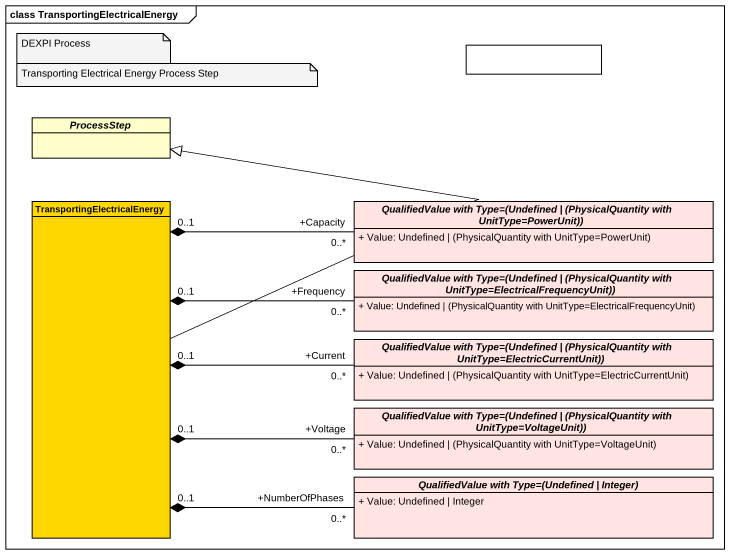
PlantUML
@startuml
mainframe class TransportingElectricalEnergy
allowmixing
hide circle
hide empty members
skinparam classAttributeIconSize 0
rectangle " " as rectangle1
abstract class ProcessStep
class TransportingElectricalEnergy #FFD700
abstract class "QualifiedValue with Type=(Undefined | (PhysicalQuantity with UnitType=PowerUnit))" as QualifiedValue_with_Type #FFE4E1 {
  {field} + Value: Undefined | (PhysicalQuantity with UnitType=PowerUnit)
}
abstract class "QualifiedValue with Type=(Undefined | (PhysicalQuantity with UnitType=ElectricalFrequencyUnit))" as QualifiedValue_with_Type_2 #FFE4E1 {
  {field} + Value: Undefined | (PhysicalQuantity with UnitType=ElectricalFrequencyUnit)
}
abstract class "QualifiedValue with Type=(Undefined | (PhysicalQuantity with UnitType=ElectricCurrentUnit))" as QualifiedValue_with_Type_3 #FFE4E1 {
  {field} + Value: Undefined | (PhysicalQuantity with UnitType=ElectricCurrentUnit)
}
abstract class "QualifiedValue with Type=(Undefined | (PhysicalQuantity with UnitType=VoltageUnit))" as QualifiedValue_with_Type_4 #FFE4E1 {
  {field} + Value: Undefined | (PhysicalQuantity with UnitType=VoltageUnit)
}
abstract class "QualifiedValue with Type=(Undefined | Integer)" as QualifiedValue_with_Type_5 #FFE4E1 {
  + Value: Undefined | Integer
}
TransportingElectricalEnergy -up-|> ProcessStep
TransportingElectricalEnergy "0..1" *-right- "+Capacity\n0..*" QualifiedValue_with_Type
TransportingElectricalEnergy "0..1" *-right- "+Frequency\n0..*" QualifiedValue_with_Type_2
TransportingElectricalEnergy "0..1" *-right- "+Current\n0..*" QualifiedValue_with_Type_3
TransportingElectricalEnergy "0..1" *-right- "+Voltage\n0..*" QualifiedValue_with_Type_4
TransportingElectricalEnergy "0..1" *-right- "+NumberOfPhases\n0..*" QualifiedValue_with_Type_5
note as N1
  DEXPI Process
end note
note as N2
  Transporting Electrical Energy Process Step
end note
@enduml
